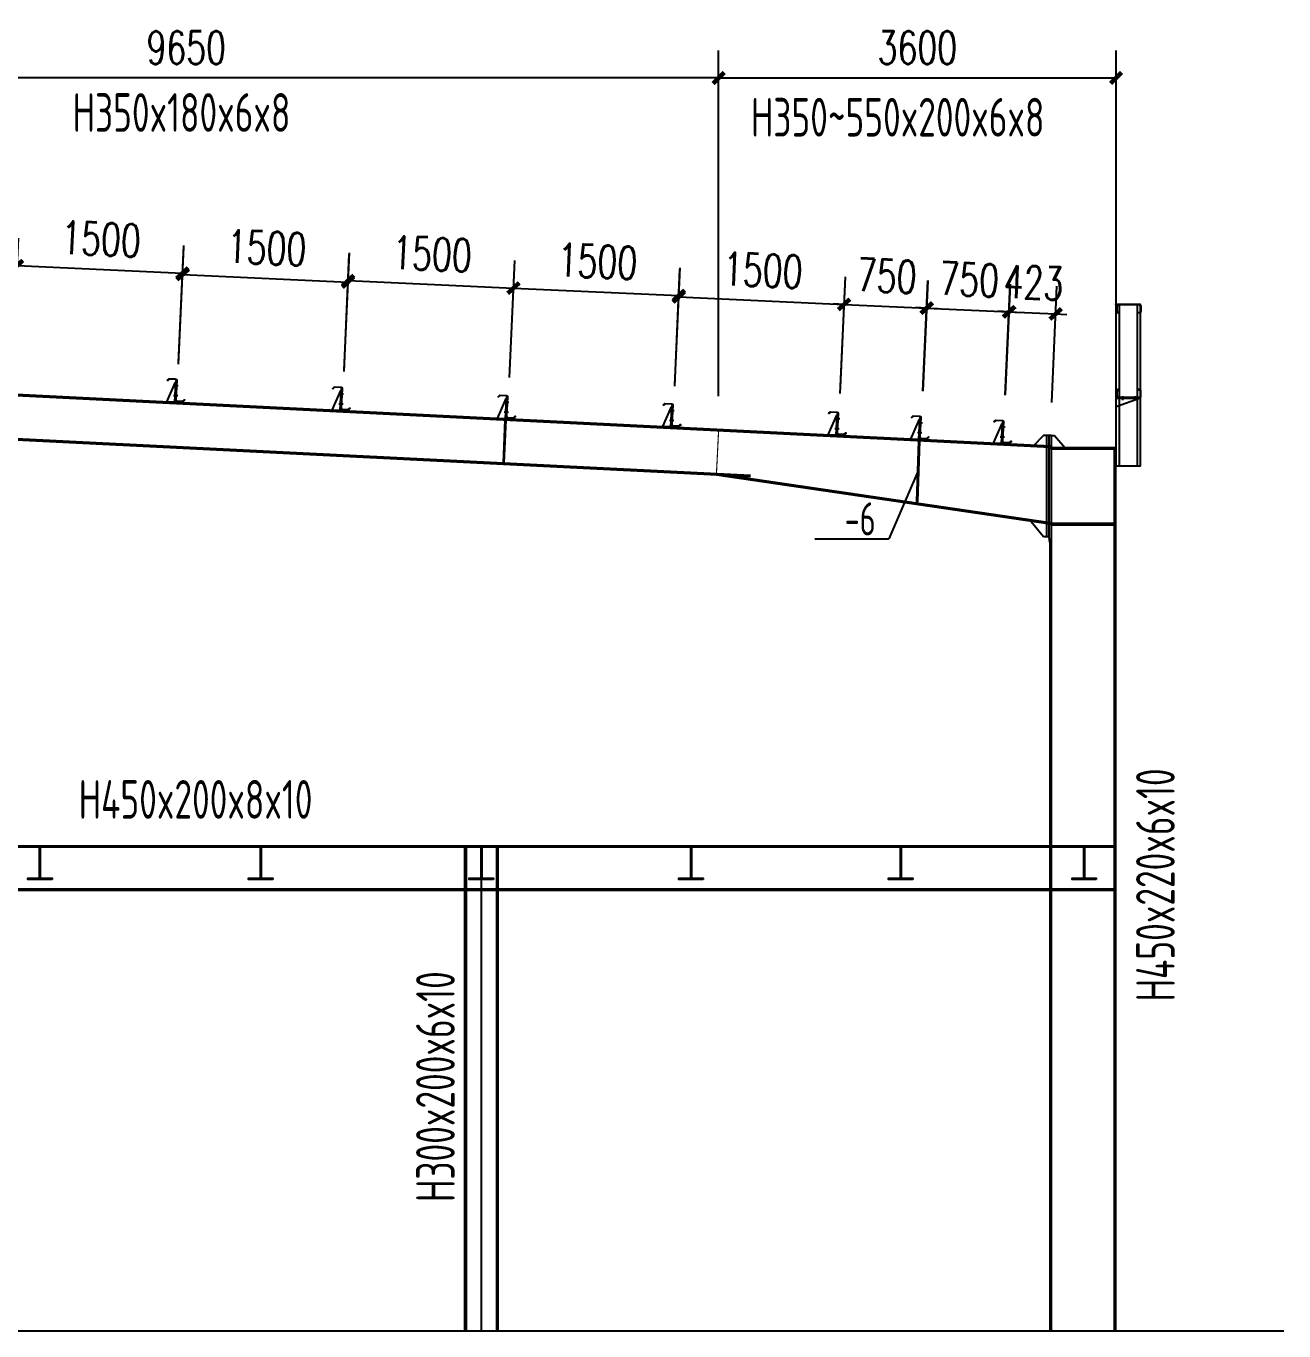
# Model space of a CAD drawing. Extents: x 180850 to 1400258, y 48356 to 327067.
# Drawn here: x 1322977 to 1334374, y 164274 to 176092 of the extents above; entities that cross this region are included whole.
import ezdxf

# ---------------------------------------------------------------- set-up
doc = ezdxf.new("R2010")
doc.units = 0
doc.header["$LTSCALE"] = 1000
for name, color, linetype in [('AXIS', 3, 'Continuous'), ('DOTE', 1, 'Continuous'), ('GL', 150, 'Continuous'), ('GZ', 50, 'Continuous'), ('LT', 27, 'Continuous'), ('PZ', 202, 'Continuous'), ('TEXT', 7, 'Continuous')]:
    doc.layers.add(name, color=color, linetype=linetype)
doc.styles.add('_TCH_DIM_T3', font='SIMPLEX', dxfattribs={"width": 0.705882, "bigfont": 'GBCBIG'})
doc.styles.add('TSSD_Norm', font='tssdeng.shx', dxfattribs={"bigfont": 'hztxt.shx'})
doc.dimstyles.new('TCH_100_1', dxfattribs={"dimtxt": 297.5, "dimasz": 100, "dimexe": 250, "dimexo": 300, "dimgap": 126.25, "dimtad": 1, "dimdec": 0, "dimzin": 0, "dimdsep": 46, "dimtxsty": '_TCH_DIM_T3', "dimblk": 'ARCHTICK', "dimcen": 0.09, "dimclrd": 126, "dimclre": 126, "dimclrt": 7, "dimazin": 2, "dimtfac": 1, "dimtdec": 0, "dimtix": 1, "dimtmove": 2, "dimatfit": 3, "dimfxl": 1, "dimtolj": 1, "dimtzin": 0, "dimarcsym": 0})

# ---------------------------------------------------------------- blocks, each defined once
blk = doc.blocks.new('_ArchTick')
at = {"color": 0, "linetype": 'ByBlock', "const_width": 0.4}
blk.add_lwpolyline([(-0.5, -0.5), (0.5, 0.5)], dxfattribs=at)
blk = doc.blocks.new('*D1954')
at = {"color": 126, "linetype": 'ByBlock', "lineweight": -2, "transparency": 16777216}
for p, q in [((1324359, 173031), (1324407, 174091)), ((1325858, 172964), (1325905, 174024)), ((1324396, 173842), (1325894, 173774))]:
    blk.add_line(p, q, dxfattribs=at)
at = {"layer": 'Defpoints', "color": 0, "linetype": 'ByBlock', "transparency": 16777216}
for p in [(1325894, 173774), (1324345, 172731, 0), (1325844, 172665, 0)]:
    blk.add_point(p, dxfattribs=at)
at = {"color": 126, "linetype": 'ByBlock', "lineweight": -2, "transparency": 16777216, "xscale": 100, "yscale": 100, "zscale": 100}
for p, rotation in [((1324396, 173842), 177.4184345665225), ((1325894, 173774), 357.4184345665226)]:
    blk.add_blockref('_ArchTick', p, dxfattribs=dict(at, rotation=rotation))
at = {"color": 7, "linetype": 'ByBlock', "transparency": 16777216, "insert": (1325157, 174083), "char_height": 297.5, "attachment_point": 5, "rotation": 357.4184, "style": '_TCH_DIM_T3'}
blk.add_mtext('\\A1;1500', dxfattribs=at)
blk = doc.blocks.new('*D1955')
at = {"color": 126, "linetype": 'ByBlock', "lineweight": -2, "transparency": 16777216}
for p, q in [((1325858, 172977), (1325906, 174037)), ((1327357, 172910), (1327404, 173969)), ((1325895, 173787), (1327393, 173719))]:
    blk.add_line(p, q, dxfattribs=at)
at = {"layer": 'Defpoints', "color": 0, "linetype": 'ByBlock', "transparency": 16777216}
for p in [(1327393, 173719), (1325845, 172677, 0), (1327343, 172611, 0)]:
    blk.add_point(p, dxfattribs=at)
at = {"color": 126, "linetype": 'ByBlock', "lineweight": -2, "transparency": 16777216, "xscale": 100, "yscale": 100, "zscale": 100}
for p, rotation in [((1325895, 173787), 177.4184345665225), ((1327393, 173719), 357.4184345665226)]:
    blk.add_blockref('_ArchTick', p, dxfattribs=dict(at, rotation=rotation))
at = {"color": 7, "linetype": 'ByBlock', "transparency": 16777216, "insert": (1326656, 174028), "char_height": 297.5, "attachment_point": 5, "rotation": 357.4184, "style": '_TCH_DIM_T3'}
blk.add_mtext('\\A1;1500', dxfattribs=at)
blk = doc.blocks.new('*D1956')
at = {"color": 126, "linetype": 'ByBlock', "lineweight": -2, "transparency": 16777216}
for p, q in [((1327357, 172910), (1327404, 173969)), ((1328855, 172843), (1328903, 173901)), ((1327393, 173719), (1328892, 173652))]:
    blk.add_line(p, q, dxfattribs=at)
at = {"layer": 'Defpoints', "color": 0, "linetype": 'ByBlock', "transparency": 16777216}
for p in [(1328892, 173652), (1327343, 172611, 0), (1328842, 172544, 0)]:
    blk.add_point(p, dxfattribs=at)
at = {"color": 126, "linetype": 'ByBlock', "lineweight": -2, "transparency": 16777216, "xscale": 100, "yscale": 100, "zscale": 100}
for p, rotation in [((1327393, 173719), 177.4184345665225), ((1328892, 173652), 357.4184345665226)]:
    blk.add_blockref('_ArchTick', p, dxfattribs=dict(at, rotation=rotation))
at = {"color": 7, "linetype": 'ByBlock', "transparency": 16777216, "insert": (1328155, 173960), "char_height": 297.5, "attachment_point": 5, "rotation": 357.4184, "style": '_TCH_DIM_T3'}
blk.add_mtext('\\A1;1500', dxfattribs=at)
blk = doc.blocks.new('*D1957')
at = {"color": 126, "linetype": 'ByBlock', "lineweight": -2, "transparency": 16777216}
for p, q in [((1328855, 172831), (1328902, 173889)), ((1330353, 172764), (1330401, 173821)), ((1328891, 173639), (1330389, 173571))]:
    blk.add_line(p, q, dxfattribs=at)
at = {"layer": 'Defpoints', "color": 0, "linetype": 'ByBlock', "transparency": 16777216}
for p in [(1330389, 173571), (1328841, 172531, 0), (1330340, 172464, 0)]:
    blk.add_point(p, dxfattribs=at)
at = {"color": 126, "linetype": 'ByBlock', "lineweight": -2, "transparency": 16777216, "xscale": 100, "yscale": 100, "zscale": 100}
for p, rotation in [((1328891, 173639), 177.4184345665225), ((1330389, 173571), 357.4184345665226)]:
    blk.add_blockref('_ArchTick', p, dxfattribs=dict(at, rotation=rotation))
at = {"color": 7, "linetype": 'ByBlock', "transparency": 16777216, "insert": (1329653, 173880), "char_height": 297.5, "attachment_point": 5, "rotation": 357.4184, "style": '_TCH_DIM_T3'}
blk.add_mtext('\\A1;1500', dxfattribs=at)
blk = doc.blocks.new('*D1959')
at = {"color": 126, "linetype": 'ByBlock', "lineweight": -2, "transparency": 16777216}
for p, q in [((1322859, 173113), (1322907, 174172)), ((1324357, 173046), (1324405, 174104)), ((1322895, 173922), (1324394, 173855))]:
    blk.add_line(p, q, dxfattribs=at)
at = {"layer": 'Defpoints', "color": 0, "linetype": 'ByBlock', "transparency": 16777216}
for p in [(1324394, 173855), (1322845, 172813, 0), (1324344, 172746, 0)]:
    blk.add_point(p, dxfattribs=at)
at = {"color": 126, "linetype": 'ByBlock', "lineweight": -2, "transparency": 16777216, "xscale": 100, "yscale": 100, "zscale": 100}
for p, rotation in [((1322895, 173922), 177.4184345665225), ((1324394, 173855), 357.4184345665226)]:
    blk.add_blockref('_ArchTick', p, dxfattribs=dict(at, rotation=rotation))
at = {"color": 7, "linetype": 'ByBlock', "transparency": 16777216, "insert": (1323657, 174163), "char_height": 297.5, "attachment_point": 5, "rotation": 357.4184, "style": '_TCH_DIM_T3'}
blk.add_mtext('\\A1;1500', dxfattribs=at)
blk = doc.blocks.new('*D1964')
at = {"color": 126, "linetype": 'ByBlock', "lineweight": -2, "transparency": 16777216}
for p, q in [((1330355, 172817), (1330401, 173821)), ((1331105, 172789), (1331150, 173787)), ((1330389, 173571), (1330290, 173576)), ((1330389, 173571), (1331139, 173538)), ((1331139, 173538), (1331239, 173533))]:
    blk.add_line(p, q, dxfattribs=at)
at = {"layer": 'Defpoints', "color": 0, "linetype": 'ByBlock', "transparency": 16777216}
for p in [(1331139, 173538), (1330342, 172518, 0), (1331091, 172489, 0)]:
    blk.add_point(p, dxfattribs=at)
at = {"color": 126, "linetype": 'ByBlock', "lineweight": -2, "transparency": 16777216, "xscale": 100, "yscale": 100, "zscale": 100}
for p, rotation in [((1330389, 173571), 357.4184345665226), ((1331139, 173538), 177.4184345665225)]:
    blk.add_blockref('_ArchTick', p, dxfattribs=dict(at, rotation=rotation))
at = {"color": 7, "linetype": 'ByBlock', "transparency": 16777216, "insert": (1330776, 173829), "char_height": 297.5, "attachment_point": 5, "rotation": 357.4184, "style": '_TCH_DIM_T3'}
blk.add_mtext('\\A1;750', dxfattribs=at)
blk = doc.blocks.new('*D1965')
at = {"color": 126, "linetype": 'ByBlock', "lineweight": -2, "transparency": 16777216}
for p, q in [((1331102, 172784), (1331148, 173787)), ((1331852, 172755), (1331897, 173754)), ((1331136, 173538), (1331036, 173542)), ((1331136, 173538), (1331886, 173504)), ((1331886, 173504), (1331986, 173499))]:
    blk.add_line(p, q, dxfattribs=at)
at = {"layer": 'Defpoints', "color": 0, "linetype": 'ByBlock', "transparency": 16777216}
for p in [(1331886, 173504), (1331089, 172484, 0), (1331838, 172456, 0)]:
    blk.add_point(p, dxfattribs=at)
at = {"color": 126, "linetype": 'ByBlock', "lineweight": -2, "transparency": 16777216, "xscale": 100, "yscale": 100, "zscale": 100}
for p, rotation in [((1331136, 173538), 357.4184345665226), ((1331886, 173504), 177.4184345665225)]:
    blk.add_blockref('_ArchTick', p, dxfattribs=dict(at, rotation=rotation))
at = {"color": 7, "linetype": 'ByBlock', "transparency": 16777216, "insert": (1331523, 173796), "char_height": 297.5, "attachment_point": 5, "rotation": 357.4184, "style": '_TCH_DIM_T3'}
blk.add_mtext('\\A1;750', dxfattribs=at)
blk = doc.blocks.new('*D1966')
at = {"color": 126, "linetype": 'ByBlock', "lineweight": -2, "transparency": 16777216}
for p, q in [((1331849, 172750), (1331895, 173754)), ((1332270, 172683), (1332318, 173735)), ((1331883, 173504), (1331783, 173509)), ((1331883, 173504), (1332306, 173485)), ((1332306, 173485), (1332406, 173480))]:
    blk.add_line(p, q, dxfattribs=at)
at = {"layer": 'Defpoints', "color": 0, "linetype": 'ByBlock', "transparency": 16777216}
for p in [(1332306, 173485), (1331836, 172450, 0), (1332257, 172384, -4)]:
    blk.add_point(p, dxfattribs=at)
at = {"color": 126, "linetype": 'ByBlock', "lineweight": -2, "transparency": 16777216, "xscale": 100, "yscale": 100, "zscale": 100}
for p, rotation in [((1331883, 173504), 357.4184345665226), ((1332306, 173485), 177.4184345665225)]:
    blk.add_blockref('_ArchTick', p, dxfattribs=dict(at, rotation=rotation))
at = {"color": 7, "linetype": 'ByBlock', "transparency": 16777216, "insert": (1332107, 173769), "char_height": 297.5, "attachment_point": 5, "rotation": 357.4184, "style": '_TCH_DIM_T3'}
blk.add_mtext('\\A1;423', dxfattribs=at)
blk = doc.blocks.new('*D1967')
at = {"color": 126, "linetype": 'ByBlock', "lineweight": -2, "transparency": 16777216}
for p, q in [((1319603, 173222), (1319603, 175872)), ((1329252, 172739), (1329252, 175872)), ((1329252, 175622), (1319603, 175622))]:
    blk.add_line(p, q, dxfattribs=at)
at = {"layer": 'Defpoints', "color": 0, "linetype": 'ByBlock', "transparency": 16777216}
for p in [(1319603, 175622), (1319603, 172922), (1329252, 172439)]:
    blk.add_point(p, dxfattribs=at)
at = {"color": 126, "linetype": 'ByBlock', "lineweight": -2, "transparency": 16777216, "xscale": 100, "yscale": 100, "zscale": 100, "rotation": 180}
blk.add_blockref('_ArchTick', (1319603, 175622), dxfattribs=at)
at = {"color": 126, "linetype": 'ByBlock', "lineweight": -2, "transparency": 16777216, "xscale": 100, "yscale": 100, "zscale": 100}
blk.add_blockref('_ArchTick', (1329252, 175622), dxfattribs=at)
at = {"color": 7, "linetype": 'ByBlock', "transparency": 16777216, "insert": (1324428, 175897), "char_height": 297.5, "attachment_point": 5, "style": '_TCH_DIM_T3'}
blk.add_mtext('\\A1;9650', dxfattribs=at)
blk = doc.blocks.new('*D1969')
at = {"color": 126, "linetype": 'ByBlock', "lineweight": -2, "transparency": 16777216}
for p, q in [((1329252, 172739), (1329252, 175872)), ((1332853, 172800), (1332853, 175872)), ((1329252, 175622), (1332853, 175622))]:
    blk.add_line(p, q, dxfattribs=at)
at = {"layer": 'Defpoints', "color": 0, "linetype": 'ByBlock', "transparency": 16777216}
for p in [(1332853, 175622), (1329252, 172439), (1332853, 172500)]:
    blk.add_point(p, dxfattribs=at)
at = {"color": 126, "linetype": 'ByBlock', "lineweight": -2, "transparency": 16777216, "xscale": 100, "yscale": 100, "zscale": 100, "rotation": 180}
blk.add_blockref('_ArchTick', (1329252, 175622), dxfattribs=at)
at = {"color": 126, "linetype": 'ByBlock', "lineweight": -2, "transparency": 16777216, "xscale": 100, "yscale": 100, "zscale": 100}
blk.add_blockref('_ArchTick', (1332853, 175622), dxfattribs=at)
at = {"color": 7, "linetype": 'ByBlock', "transparency": 16777216, "insert": (1331053, 175897), "char_height": 297.5, "attachment_point": 5, "style": '_TCH_DIM_T3'}
blk.add_mtext('\\A1;3600', dxfattribs=at)

msp = doc.modelspace()

# ---------------------------------------------------------------- linework, layer by layer
at = {"layer": 'AXIS'}
for p in [(1331056.83, 172057.88, 4.64), (1330124.2, 171446.64, -15.45)]:
    msp.add_line(p, (1330793.95, 171446.64, -15.45), dxfattribs=at)
at = {"layer": 'DOTE'}
for p, q in [((1327102.6, 164273.51, 4), (1327102.6, 168653.51, 4)), ((1295920.96, 164273.51, 4), (1334374.25, 164273.51, 4))]:
    msp.add_line(p, q, dxfattribs=at)
at = {"layer": 'GL'}
for p, q in [((1315102.6, 173146.51, 4), (1332259.03, 172288.69, 4)), ((1315102.6, 173134.49, 4), (1332259.27, 172276.66, 4)), ((1319568.1, 172510.72, 4), (1329541.23, 172012.06, 4)), ((1319568.7, 172522.7, 4), (1329541.83, 172024.05, 4)), ((1329231.87, 172027.53, 4), (1332256.6, 171584.53, 4)), ((1329231.87, 172027.53, 4), (1332256.6, 171584.53, 4)), ((1329233.34, 172039.44, 4), (1332256.6, 171596.61, 4)), ((1329233.34, 172039.44, 4), (1332256.6, 171596.61, 4)), ((1332852.59, 168663.51, 3.8), (1297366.6, 168663.48, 3.37)), ((1332852.6, 168653.51, 3.8), (1297366.6, 168653.48, 3.37)), ((1332852.7, 168273.51, 0.44), (1297366.6, 168273.49, 21.49)), ((1332852.71, 168263.51, 0.44), (1297366.6, 168263.49, 21.49))]:
    msp.add_line(p, q, dxfattribs=at)
for points, elevation in [([(1327326.46, 172523.28), (1327316.09, 172523.84), (1327299.92, 172136.16), (1327310.29, 172135.61)], 4), ([(1331074.36, 172335.87), (1331063.99, 172336.42), (1331045.29, 171786.82), (1331055.67, 171786.26)], 4), ([(1323212.6, 168363.51), (1322992.6, 168363.51), (1322992.6, 168373.51), (1323095.75, 168373.51), (1323099.6, 168378.51), (1323099.6, 168648.86), (1323095.75, 168653.51), (1322992.6, 168653.51), (1322992.6, 168663.51), (1323212.6, 168663.51), (1323212.6, 168653.51), (1323109.6, 168653.51), (1323105.6, 168649.02), (1323105.6, 168378.51), (1323109.6, 168373.51), (1323212.6, 168373.51), (1323212.6, 168363.51)], 4), ([(1325212.6, 168363.51), (1324992.6, 168363.51), (1324992.6, 168373.51), (1325095.75, 168373.51), (1325099.6, 168378.51), (1325099.6, 168648.86), (1325095.75, 168653.51), (1324992.6, 168653.51), (1324992.6, 168663.51), (1325212.6, 168663.51), (1325212.6, 168653.51), (1325109.6, 168653.51), (1325105.6, 168649.02), (1325105.6, 168378.51), (1325109.6, 168373.51), (1325212.6, 168373.51), (1325212.6, 168363.51)], 4), ([(1327212.6, 168363.51), (1326992.6, 168363.51), (1326992.6, 168373.51), (1327095.75, 168373.51), (1327099.6, 168378.51), (1327099.6, 168648.86), (1327095.75, 168653.51), (1326992.6, 168653.51), (1326992.6, 168663.51), (1327212.6, 168663.51), (1327212.6, 168653.51), (1327109.6, 168653.51), (1327105.6, 168649.02), (1327105.6, 168378.51), (1327109.6, 168373.51), (1327212.6, 168373.51), (1327212.6, 168363.51)], 4), ([(1329112.6, 168363.51), (1328892.6, 168363.51), (1328892.6, 168373.51), (1328995.75, 168373.51), (1328999.6, 168378.51), (1328999.6, 168648.86), (1328995.75, 168653.51), (1328892.6, 168653.51), (1328892.6, 168663.51), (1329112.6, 168663.51), (1329112.6, 168653.51), (1329009.6, 168653.51), (1329005.6, 168649.02), (1329005.6, 168378.51), (1329009.6, 168373.51), (1329112.6, 168373.51), (1329112.6, 168363.51)], 3.73), ([(1331012.6, 168363.51), (1330792.6, 168363.51), (1330792.6, 168373.51), (1330895.75, 168373.51), (1330899.6, 168378.51), (1330899.6, 168648.86), (1330895.75, 168653.51), (1330792.6, 168653.51), (1330792.6, 168663.51), (1331012.6, 168663.51), (1331012.6, 168653.51), (1330909.6, 168653.51), (1330905.6, 168649.02), (1330905.6, 168378.51), (1330909.6, 168373.51), (1331012.6, 168373.51), (1331012.6, 168363.51)], 3.73), ([(1332674.14, 168363.51), (1332454.14, 168363.51), (1332454.14, 168373.51), (1332557.29, 168373.51), (1332561.14, 168378.51), (1332561.14, 168648.86), (1332557.29, 168653.51), (1332454.14, 168653.51), (1332454.14, 168663.51), (1332674.14, 168663.51), (1332674.14, 168653.51), (1332571.14, 168653.51), (1332567.14, 168649.02), (1332567.14, 168378.51), (1332571.14, 168373.51), (1332674.14, 168373.51), (1332674.14, 168363.51)], 3.73)]:
    msp.add_lwpolyline(points, close=True, dxfattribs=dict(at, elevation=elevation))
at = {"layer": 'GL', "color": 6, "const_width": 10, "elevation": 4}
msp.add_lwpolyline([(1329252.44, 172438.97), (1329231.87, 172027.48)], dxfattribs=at)
at = {"layer": 'GZ'}
for p, q in [((1332838.6, 164273.51, 6.09), (1332838.6, 172259.51, 1.91)), ((1332852.6, 164273.51, 6.09), (1332852.6, 172259.51, 1.91)), ((1332266.6, 171588.81, -5.86), (1332838.6, 171588.81, -1.87)), ((1332266.6, 171588.81, -5.86), (1332838.6, 171588.81, -1.87)), ((1332266.6, 171574.81, -5.86), (1332838.6, 171574.81, -1.87)), ((1332266.6, 171574.81, -5.86), (1332838.6, 171574.81, -1.87)), ((1332252.6, 171414.81, -1.97), (1332252.6, 164273.51, 2.08)), ((1332266.6, 171414.81, -1.97), (1332266.6, 164273.51, 2.08)), ((1326952.59, 164273.51, 8.04), (1326952.59, 168653.51, 3.69)), ((1326966.59, 164273.51, 8.04), (1326966.59, 168653.51, 3.73)), ((1327238.59, 168653.51, -0.81), (1327238.59, 164273.51, 4.03)), ((1327252.59, 168653.51, -0.81), (1327252.59, 164273.51, 4.03))]:
    msp.add_line(p, q, dxfattribs=at)
at = {"layer": 'GZ', "elevation": 0.03}
msp.add_lwpolyline([(1332852.6, 172259.51), (1332266.6, 172259.51), (1332266.6, 172273.51), (1332852.6, 172273.51)], close=True, dxfattribs=at)
at = {"layer": 'LT'}
for p, q in [((1332852.6, 173573.51, 2.06), (1333072.6, 173573.51, 2.06)), ((1332852.6, 173570.14, 2.06), (1332852.6, 173573.51, 2.06)), ((1333072.6, 173570.14, 2.06), (1332852.6, 173570.14, 2.06)), ((1332857.6, 173506.39, 2.06), (1332857.6, 173558.89, 2.06)), ((1332860.97, 173555.51, 2.06), (1332860.97, 173509.76, 2.06)), ((1332868.85, 173570.14, 2.06), (1333066.35, 173570.14, 2.06)), ((1332880.1, 173495.14, 2.06), (1332868.85, 173495.14, 2.06)), ((1333062.97, 173566.76, 2.06), (1332872.22, 173566.76, 2.06)), ((1332872.22, 173498.51, 2.06), (1332880.1, 173498.51, 2.06)), ((1332880.1, 173498.51, 2.06), (1332880.1, 173495.14, 2.06)), ((1333055.1, 173495.14, 2.06), (1333055.1, 173498.51, 2.06)), ((1333055.1, 173498.51, 2.06), (1333062.97, 173498.51, 2.06)), ((1333066.35, 173495.14, 2.06), (1333055.1, 173495.14, 2.06)), ((1333072.6, 173573.51, 2.06), (1333072.6, 173570.14, 2.06)), ((1333074.22, 173509.76, 2.06), (1333074.22, 173555.51, 2.06)), ((1333077.6, 173558.89, 2.06), (1333077.6, 173506.39, 2.06)), ((1332858.82, 172788.98, 2.06), (1332858.82, 172736.48, 2.06)), ((1332862.19, 172739.85, 2.06), (1332862.19, 172785.6, 2.06)), ((1332881.32, 172800.23, 2.06), (1332870.07, 172800.23, 2.06)), ((1332873.44, 172796.85, 2.06), (1332881.32, 172796.85, 2.06)), ((1332881.32, 172796.85, 2.06), (1332881.32, 172800.23, 2.06)), ((1333056.32, 172800.23, 2.06), (1333056.32, 172796.85, 2.06)), ((1333067.57, 172800.23, 2.06), (1333056.32, 172800.23, 2.06)), ((1333056.32, 172796.85, 2.06), (1333064.19, 172796.85, 2.06)), ((1333075.44, 172785.6, 2.06), (1333075.44, 172739.85, 2.06)), ((1333078.82, 172736.48, 2.06), (1333078.82, 172788.98, 2.06)), ((1333073.82, 172725.23, 2.06), (1332853.82, 172725.23, 2.06)), ((1332853.82, 172725.23, 2.06), (1332853.82, 172721.85, 2.06)), ((1332853.82, 172721.85, 2.06), (1333073.82, 172721.85, 2.06)), ((1333073.82, 172721.85, 2.06), (1332853.82, 172642.23, 2.06)), ((1332870.07, 172725.23, 2.06), (1333067.57, 172725.23, 2.06)), ((1333064.19, 172728.6, 2.06), (1332873.44, 172728.6, 2.06)), ((1332915.24, 172702.68, 2.06), (1332915.24, 172741.02, 2.06)), ((1333025.67, 172702.68, 2.06), (1333025.67, 172741.02, 2.06)), ((1333073.82, 172721.85, 2.06), (1333073.82, 172725.23, 2.06))]:
    msp.add_line(p, q, dxfattribs=at)
at = {"layer": 'LT', "color": 1, "linetype": 'Continuous'}
for p, q in [((1324316.48, 172838.27), (1324356.34, 172836.27)), ((1324316.48, 172838.27), (1324356.34, 172836.27)), ((1324311.91, 172746.86), (1324351.77, 172744.87)), ((1324311.91, 172746.86), (1324351.77, 172744.87)), ((1325810.04, 172671.95), (1325849.9, 172669.96)), ((1325810.04, 172671.95), (1325849.9, 172669.96)), ((1325814.61, 172763.36), (1325854.47, 172761.37)), ((1325814.61, 172763.36), (1325854.47, 172761.37)), ((1327312.74, 172688.45), (1327352.59, 172686.46)), ((1327312.74, 172688.45), (1327352.59, 172686.46)), ((1327308.17, 172597.05), (1327348.02, 172595.05)), ((1327308.17, 172597.05), (1327348.02, 172595.05)), ((1328810.87, 172613.55), (1328850.72, 172611.55)), ((1328810.87, 172613.55), (1328850.72, 172611.55)), ((1328806.3, 172522.14), (1328846.15, 172520.15)), ((1328806.3, 172522.14), (1328846.15, 172520.15)), ((1330304.43, 172447.23), (1330344.28, 172445.24)), ((1330304.43, 172447.23), (1330344.28, 172445.24)), ((1330309, 172538.64), (1330348.85, 172536.65)), ((1330309, 172538.64), (1330348.85, 172536.65)), ((1331058.06, 172501.19), (1331097.92, 172499.19)), ((1331058.06, 172501.19), (1331097.92, 172499.19)), ((1331807.12, 172463.73), (1331846.98, 172461.74)), ((1331807.12, 172463.73), (1331846.98, 172461.74)), ((1331053.49, 172409.78), (1331093.35, 172407.79)), ((1331053.49, 172409.78), (1331093.35, 172407.79)), ((1331802.55, 172372.33), (1331842.41, 172370.33)), ((1331802.55, 172372.33), (1331842.41, 172370.33))]:
    msp.add_line(p, q, dxfattribs=at)
at = {"layer": 'LT', "elevation": 4}
for points in [[(1332852.6, 172109.78), (1333076.23, 172109.78), (1333076.23, 173570.13), (1332852.6, 173570.14)], [(1332882.6, 172109.78), (1333046.23, 172109.78), (1333046.23, 173570.13), (1332882.6, 173570.14)], [(1324332.06, 172867.26), (1324322.97, 172685.49), (1324253.07, 172688.99)], [(1324338.55, 172876.95), (1324332.56, 172877.25), (1324322.97, 172685.49), (1324328.96, 172685.19)], [(1325830.19, 172792.36), (1325821.1, 172610.58), (1325751.2, 172614.08)], [(1325836.68, 172802.04), (1325830.69, 172802.34), (1325821.1, 172610.58), (1325827.09, 172610.28)], [(1327328.31, 172717.45), (1327319.23, 172535.68), (1327249.33, 172539.17)], [(1327334.81, 172727.14), (1327328.81, 172727.44), (1327319.23, 172535.68), (1327325.22, 172535.38)], [(1328826.44, 172642.54), (1328817.35, 172460.77), (1328747.46, 172464.27)], [(1328832.94, 172652.23), (1328826.94, 172652.53), (1328817.35, 172460.77), (1328823.35, 172460.47)], [(1330324.57, 172567.64), (1330315.48, 172385.86), (1330245.58, 172389.36)], [(1330331.06, 172577.33), (1330325.07, 172577.63), (1330315.48, 172385.86), (1330321.48, 172385.56)], [(1331073.64, 172530.18), (1331064.55, 172348.41), (1330994.65, 172351.91)], [(1331080.13, 172539.87), (1331074.14, 172540.17), (1331064.55, 172348.41), (1331070.54, 172348.11)], [(1331822.7, 172492.73), (1331813.61, 172310.96), (1331743.71, 172314.45)], [(1331829.19, 172502.42), (1331823.2, 172502.72), (1331813.61, 172310.96), (1331819.6, 172310.66)]]:
    msp.add_lwpolyline(points, close=True, dxfattribs=at)
at = {"layer": 'LT'}
for points in [[(1324338.8, 172881.94, 0.41421356), (1324329.31, 172892.43), (1324273.62, 172895.22), (1324259.5, 172882.44), (1324257.49, 172884.67), (1324272.53, 172898.27), (1324332.46, 172895.28, -0.41421356), (1324341.95, 172884.79), (1324333.11, 172708.01, 0.41421356), (1324342.59, 172697.53), (1324398.28, 172694.74), (1324412.4, 172707.52), (1324414.42, 172705.29), (1324399.37, 172691.68), (1324339.45, 172694.68, -0.41421356), (1324329.96, 172705.17), (1324338.8, 172881.94)], [(1325836.93, 172807.04, 0.41421356), (1325827.44, 172817.53), (1325771.75, 172820.31), (1325757.63, 172807.53), (1325755.62, 172809.76), (1325770.66, 172823.37), (1325830.59, 172820.37, -0.41421356), (1325840.07, 172809.88), (1325831.24, 172633.11, 0.41421356), (1325840.72, 172622.62), (1325896.41, 172619.83), (1325910.53, 172632.61), (1325912.54, 172630.39), (1325897.5, 172616.78), (1325837.58, 172619.77, -0.41421356), (1325828.09, 172630.26), (1325836.93, 172807.04)], [(1327335.06, 172732.13, 0.41421356), (1327325.57, 172742.62), (1327269.88, 172745.4), (1327255.76, 172732.63), (1327253.75, 172734.85), (1327268.79, 172748.46), (1327328.71, 172745.47, -0.41421356), (1327338.2, 172734.98), (1327329.36, 172558.2, 0.41421356), (1327338.85, 172547.71), (1327394.54, 172544.93), (1327408.66, 172557.7), (1327410.67, 172555.48), (1327395.63, 172541.87), (1327335.71, 172544.87, -0.41421356), (1327326.22, 172555.35), (1327335.06, 172732.13)], [(1328833.18, 172657.23, 0.41421356), (1328823.7, 172667.71), (1328768.01, 172670.5), (1328753.89, 172657.72), (1328751.88, 172659.95), (1328766.92, 172673.56), (1328826.84, 172670.56, -0.41421356), (1328836.33, 172660.07), (1328827.49, 172483.29, 0.41421356), (1328836.98, 172472.81), (1328892.67, 172470.02), (1328906.79, 172482.8), (1328908.8, 172480.57), (1328893.76, 172466.96), (1328833.83, 172469.96, -0.41421356), (1328824.35, 172480.45), (1328833.18, 172657.23)], [(1330331.31, 172582.32, 0.41421356), (1330321.83, 172592.81), (1330266.14, 172595.59), (1330252.02, 172582.82), (1330250, 172585.04), (1330265.05, 172598.65), (1330324.97, 172595.65, -0.41421356), (1330334.46, 172585.17), (1330325.62, 172408.39, 0.41421356), (1330335.11, 172397.9), (1330390.8, 172395.12), (1330404.92, 172407.89), (1330406.93, 172405.67), (1330391.89, 172392.06), (1330331.96, 172395.05, -0.41421356), (1330322.47, 172405.54), (1330331.31, 172582.32)], [(1331080.38, 172544.87, 0.41421356), (1331070.89, 172555.35), (1331015.2, 172558.14), (1331001.08, 172545.36), (1330999.07, 172547.59), (1331014.11, 172561.2), (1331074.04, 172558.2, -0.41421356), (1331083.52, 172547.71), (1331074.68, 172370.93, 0.41421356), (1331084.17, 172360.45), (1331139.86, 172357.66), (1331153.98, 172370.44), (1331155.99, 172368.21), (1331140.95, 172354.6), (1331081.03, 172357.6, -0.41421356), (1331071.54, 172368.09), (1331080.38, 172544.87)], [(1331829.44, 172507.41, 0.41421356), (1331819.95, 172517.9), (1331764.27, 172520.68), (1331750.15, 172507.91), (1331748.13, 172510.13), (1331763.17, 172523.74), (1331823.1, 172520.75, -0.41421356), (1331832.59, 172510.26), (1331823.75, 172333.48, 0.41421356), (1331833.24, 172322.99), (1331888.93, 172320.21), (1331903.05, 172332.98), (1331905.06, 172330.76), (1331890.02, 172317.15), (1331830.09, 172320.15, -0.41421356), (1331820.6, 172330.63), (1331829.44, 172507.41)]]:
    msp.add_lwpolyline(points, format="xyb", dxfattribs=at)
for centre, start, end in [((1332868.85, 173558.89, 2.06), 89.999964, 179.999964), ((1332868.85, 173506.39, 2.06), 179.999964, 269.999964), ((1332872.22, 173555.51, 2.06), 89.999964, 179.999964), ((1332872.22, 173509.76, 2.06), 179.999964, 269.999964), ((1333062.97, 173555.51, 2.06), 359.999964, 89.999964), ((1333062.97, 173509.76, 2.06), 269.999964, 359.999964), ((1333066.35, 173558.89, 2.06), 359.999964, 89.999964), ((1333066.35, 173506.39, 2.06), 269.999964, 359.999964), ((1332870.07, 172788.98, 2.06), 90, 180), ((1332873.44, 172785.6, 2.06), 90, 180), ((1333064.19, 172785.6, 2.06), 360, 90), ((1333067.57, 172788.98, 2.06), 360, 90), ((1332870.07, 172736.48, 2.06), 180, 270), ((1332873.44, 172739.85, 2.06), 180, 270), ((1333064.19, 172739.85, 2.06), 270, 360), ((1333067.57, 172736.48, 2.06), 270, 360)]:
    msp.add_arc(centre, 11.25, start, end, dxfattribs=at)
at = {"layer": 'LT', "color": 1, "linetype": 'Continuous'}
for points in [[(1324338.95, 172824.88), (1324340.17, 172849.34), (1324329.96, 172825.33), (1324331.18, 172849.79)], [(1324338.95, 172824.88), (1324340.17, 172849.34), (1324329.96, 172825.33), (1324331.18, 172849.79)], [(1324335.6, 172757.93), (1324334.38, 172733.47), (1324326.61, 172758.38), (1324325.39, 172733.92)], [(1324335.6, 172757.93), (1324334.38, 172733.47), (1324326.61, 172758.38), (1324325.39, 172733.92)], [(1325833.73, 172683.03), (1325832.51, 172658.57), (1325824.74, 172683.48), (1325823.52, 172659.02)], [(1325833.73, 172683.03), (1325832.51, 172658.57), (1325824.74, 172683.48), (1325823.52, 172659.02)], [(1325837.08, 172749.97), (1325838.3, 172774.43), (1325828.09, 172750.42), (1325829.31, 172774.88)], [(1325837.08, 172749.97), (1325838.3, 172774.43), (1325828.09, 172750.42), (1325829.31, 172774.88)], [(1327335.21, 172675.07), (1327336.43, 172699.53), (1327326.22, 172675.52), (1327327.44, 172699.98)], [(1327335.21, 172675.07), (1327336.43, 172699.53), (1327326.22, 172675.52), (1327327.44, 172699.98)], [(1327331.86, 172608.12), (1327330.64, 172583.66), (1327322.87, 172608.57), (1327321.65, 172584.11)], [(1327331.86, 172608.12), (1327330.64, 172583.66), (1327322.87, 172608.57), (1327321.65, 172584.11)], [(1328833.34, 172600.16), (1328834.56, 172624.62), (1328824.35, 172600.61), (1328825.57, 172625.07)], [(1328833.34, 172600.16), (1328834.56, 172624.62), (1328824.35, 172600.61), (1328825.57, 172625.07)], [(1330331.46, 172525.26), (1330332.69, 172549.72), (1330322.48, 172525.7), (1330323.7, 172550.16)], [(1330331.46, 172525.26), (1330332.69, 172549.72), (1330322.48, 172525.7), (1330323.7, 172550.16)], [(1328829.99, 172533.22), (1328828.77, 172508.76), (1328821, 172533.66), (1328819.78, 172509.2)], [(1328829.99, 172533.22), (1328828.77, 172508.76), (1328821, 172533.66), (1328819.78, 172509.2)], [(1330328.12, 172458.31), (1330326.89, 172433.85), (1330319.13, 172458.76), (1330317.9, 172434.3)], [(1330328.12, 172458.31), (1330326.89, 172433.85), (1330319.13, 172458.76), (1330317.9, 172434.3)], [(1331080.53, 172487.8), (1331081.75, 172512.26), (1331071.54, 172488.25), (1331072.76, 172512.71)], [(1331080.53, 172487.8), (1331081.75, 172512.26), (1331071.54, 172488.25), (1331072.76, 172512.71)], [(1331829.59, 172450.35), (1331830.82, 172474.81), (1331820.6, 172450.8), (1331821.83, 172475.26)], [(1331829.59, 172450.35), (1331830.82, 172474.81), (1331820.6, 172450.8), (1331821.83, 172475.26)], [(1331077.18, 172420.86), (1331075.96, 172396.4), (1331068.19, 172421.31), (1331066.97, 172396.85)], [(1331077.18, 172420.86), (1331075.96, 172396.4), (1331068.19, 172421.31), (1331066.97, 172396.85)], [(1331826.25, 172383.4), (1331825.02, 172358.94), (1331817.26, 172383.85), (1331816.03, 172359.39)], [(1331826.25, 172383.4), (1331825.02, 172358.94), (1331817.26, 172383.85), (1331816.03, 172359.39)]]:
    msp.add_solid(points, dxfattribs=at)
at = {"layer": 'LT'}
for points in [[(1332902.99, 172728.6, 2.06), (1332927.48, 172728.6, 2.06), (1332902.99, 172721.85, 2.06), (1332927.48, 172721.85, 2.06)], [(1333013.43, 172728.6, 2.06), (1333037.92, 172728.6, 2.06), (1333013.43, 172721.85, 2.06), (1333037.92, 172721.85, 2.06)]]:
    msp.add_solid(points, dxfattribs=at)
at = {"layer": 'PZ'}
for p, q in [((1332196.6, 172384.11, -1.97), (1332100.16, 172283.53, -1.97)), ((1332226.6, 172383.51, -1.97), (1332196.6, 172384.11, -1.97)), ((1332226.6, 172383.51, -1.97), (1332196.6, 172384.11, -1.97)), ((1332226.6, 171464.81, -1.97), (1332226.6, 172383.51, -1.97)), ((1332266.6, 172383.51, -1.97), (1332226.6, 172383.51, -1.97)), ((1332246.6, 171464.81, -1.97), (1332246.6, 172383.51, -1.97)), ((1332266.6, 172383.51, -1.97), (1332296.6, 172383.51, -1.97)), ((1332266.6, 172383.51, -1.97), (1332266.6, 171414.81, -1.97)), ((1332266.6, 172383.51, -1.97), (1332296.6, 172383.51, -1.97)), ((1332296.6, 172383.51, -1.97), (1332388.96, 172273.51, -1.97)), ((1332196.6, 171464.81, -1.97), (1332083.44, 171601.44, -1.97)), ((1332226.6, 171464.81, -1.97), (1332196.6, 171464.81, -1.97)), ((1332246.6, 171464.81, -1.97), (1332226.6, 171464.81, -1.97)), ((1332246.6, 171464.81, -1.97), (1332226.6, 171464.81, -1.97)), ((1332252.6, 171414.81, -5.83), (1332246.6, 171464.81, -1.97)), ((1332266.6, 171414.81, -1.97), (1332252.6, 171414.81, -5.83))]:
    msp.add_line(p, q, dxfattribs=at)

# ---------------------------------------------------------------- texts
at = {"layer": 'TEXT', "style": 'TSSD_Norm', "width": 0.7}
for s, rotation, p in [('H350x180x6x8', 0, (1323399.06, 175134.44, 4)), ('H350~550x200x6x8', 0, (1329545.37, 175091.51, 4)), ('H450x220x6x10', 90, (1333384.88, 167258.27, 7.72)), ('H300x200x6x10', 90, (1326860.87, 165441.29, 8.98))]:
    msp.add_text(s, height=350, rotation=rotation, dxfattribs=at).set_placement(p)
for s, height, p in [('-6', 300, (1330393.67, 171478.74, -15.45)), ('H450x200x8x10', 350, (1323453.77, 168912.66, 4.34))]:
    msp.add_text(s, height=height, dxfattribs=at).set_placement(p)

# ---------------------------------------------------------------- dimensions: what is measured, and where the dimension line sits
at = {"linetype": 'ByBlock'}
for base, p1, p2, angle, picture, middle in [((1319602.6, 175621.67, 4), (1329252.44, 172438.97, 4), (1319602.6, 172921.51, 4), 180, '*D1967', (1324427.52, 175896.67, 4)), ((1324393.86, 173854.51, 4), (1322845.4, 172813.32, 4), (1324343.9, 172746.47, 4), 177.418435, '*D1959', (1323657.01, 174163.01, 4)), ((1325894.02, 173774.07, 4), (1324345.49, 172731.45, 4), (1325844, 172664.6, 4), 177.418435, '*D1954', (1325157.17, 174082.57, 4)), ((1327393.05, 173719.29, 4), (1325844.55, 172677.38, 4), (1327343.06, 172610.53, 4), 177.418435, '*D1955', (1326656.2, 174027.79, 4)), ((1328891.53, 173651.72, 4), (1327343.06, 172610.53, 4), (1328841.57, 172543.68, 4), 177.418435, '*D1956', (1328154.67, 173960.23, 4)), ((1330389.45, 173571.38, 4), (1328841.02, 172530.91, 4), (1330339.53, 172464.06, 4), 177.418435, '*D1957', (1329652.6, 173879.89, 4)), ((1331138.72, 173537.6, 4), (1330341.94, 172517.57, 4), (1331091.45, 172489.25, 4), 177.418435, '*D1964', (1330776.47, 173829.21, 4)), ((1331885.63, 173503.93, 4), (1331088.84, 172483.89, 4), (1331838.36, 172455.58, 4), 177.418435, '*D1965', (1331523.38, 173795.54, 4)), ((1332306.26, 173484.96, 4), (1331835.75, 172450.22, 4), (1332256.6, 172383.51, -0.03), 177.418435, '*D1966', (1332107.15, 173769.22, 4))]:
    dim = msp.add_linear_dim(base=base, p1=p1, p2=p2, angle=angle, dimstyle='TCH_100_1', dxfattribs=at)
    dim.commit()
    dim.dimension.update_dxf_attribs({"geometry": picture, "text_midpoint": middle})
dim = msp.add_linear_dim(base=(1332852.6, 175621.67, 4), p1=(1329252.44, 172438.97, 4), p2=(1332852.6, 172499.85, 4), dimstyle='TCH_100_1', dxfattribs=at)
dim.commit()
dim.dimension.update_dxf_attribs({"geometry": '*D1969', "text_midpoint": (1331052.52, 175896.67, 4)})

doc.saveas('drawing.dxf')
